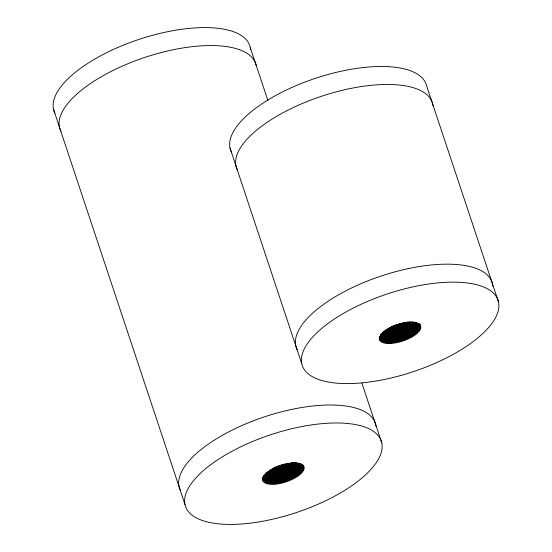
<?xml version="1.0" encoding="UTF-8"?>
<svg xmlns="http://www.w3.org/2000/svg" width="552" height="552" viewBox="0 0 552 552"><rect width="100%" height="100%" fill="white"/><g stroke="black" fill="none" stroke-linecap="round" stroke-linejoin="round"><path stroke-width="0.83" d="M303.331 468.186L303.448 466.978M420.562 325.666L420.327 328.074A21.673 8.604 -18.4 0 1 399.006 341.371A21.673 8.604 -18.4 0 1 379.245 338.617A21.673 8.604 -18.4 0 0 380.176 339.866M498.525 302.02A103.189 40.979 -18.4 0 0 343.454 313.412A103.189 40.979 -18.4 0 0 358.441 383.157A103.189 40.979 -18.4 0 0 498.525 302.02L426.786 86.353A103.189 40.979 -18.4 0 0 314.612 78.598A103.189 40.979 -18.4 0 0 231.46 152.083M250.242 47.465L267.906 100.561M361.933 383.212L381.77 442.849A103.189 40.979 -18.4 0 1 241.686 523.986A103.189 40.979 -18.4 0 1 226.7 454.241A103.189 40.979 -18.4 0 1 381.77 442.849M230.018 148.04L301.758 363.706M53.475 109.151L185.003 504.535M54.917 113.195A103.189 40.979 -18.4 0 1 140.636 38.861A103.189 40.979 -18.4 0 1 250.56 49.611M60.899 131.162A103.189 40.979 -18.4 0 1 144.044 57.677A103.189 40.979 -18.4 0 1 256.218 65.44M180.469 490.604A103.189 40.979 -18.4 0 1 265.326 416.553A103.189 40.979 -18.4 0 1 376.029 426.296M262.717 477.038A21.673 8.604 -18.4 0 0 279.553 482.821A21.673 8.604 -18.4 0 0 303.572 468.903L303.807 466.495A21.673 8.604 -18.4 0 0 303.179 465.122M290.863 463.059A20.431 8.114 -18.4 0 1 296.265 475.645A20.431 8.114 -18.4 0 1 264.498 480.661A20.431 8.114 -18.4 0 1 285.563 463.894M286.336 463.728A20.431 8.114 -18.4 0 1 288.641 463.321M294.809 476.341A21.673 8.604 -18.4 0 1 292.836 477.411M302.075 465.301A20.431 8.114 -18.4 0 1 286.764 479.502A20.431 8.114 -18.4 0 1 263.739 479.205M300.598 463.77A20.431 8.114 -18.4 0 1 301.709 464.743M293.636 462.707A21.673 8.604 -18.4 0 1 270.204 470.953M292.47 462.804A20.431 8.114 -18.4 0 1 269.548 470.414M283.597 467.068A21.673 8.604 -18.4 0 1 281.306 467.882M291.042 462.859A20.431 8.114 -18.4 0 1 271.004 469.586M301.137 464.832A21.673 8.604 -18.4 0 1 284.515 475.596A21.673 8.604 -18.4 0 1 264.367 477.418M300.122 464.798A20.431 8.114 -18.4 0 1 282.872 475.617A20.431 8.114 -18.4 0 1 263.663 476.065M287.488 473.664A21.673 8.604 -18.4 0 1 285.232 474.541M299.881 464.073A20.431 8.114 -18.4 0 1 283.217 474.713A20.431 8.114 -18.4 0 1 263.953 475.651M302.972 467.109A21.673 8.604 -18.4 0 1 285.715 479.191A21.673 8.604 -18.4 0 1 264.153 480.399M301.965 464.832A20.431 8.114 -18.4 0 1 285.632 478.701A20.431 8.114 -18.4 0 1 263.38 478.129M287.944 477.563A21.673 8.604 -18.4 0 1 284.128 478.915M282.583 479.371A21.673 8.604 -18.4 0 1 280.25 479.971M301.847 465.439A20.431 8.114 -18.4 0 1 284.611 478.246A20.431 8.114 -18.4 0 1 263.511 477.97M288.972 463.404A21.673 8.604 -18.4 0 1 272.509 468.834M288.096 463.266A20.431 8.114 -18.4 0 1 273.633 468.124M283.514 464.542A20.431 8.114 -18.4 0 1 275.703 466.957M299.557 464.404A21.673 8.604 -18.4 0 1 263.773 475.624M299.156 463.583A20.431 8.114 -18.4 0 1 284.032 473.236A20.431 8.114 -18.4 0 1 265.574 475.306M299.315 463.687A21.673 8.604 -18.4 0 1 296.41 466.468M291.125 469.869A21.673 8.604 -18.4 0 1 289.752 470.573M298.48 463.459A20.431 8.114 -18.4 0 1 265.333 474.589M302.379 465.308A21.673 8.604 -18.4 0 1 285.115 477.39A21.673 8.604 -18.4 0 1 263.559 478.598M301.489 464.363A20.431 8.114 -18.4 0 1 285.805 476.624A20.431 8.114 -18.4 0 1 264.256 477.859M290.945 474.168A21.673 8.604 -18.4 0 1 288.813 475.155M301.116 464.363A20.431 8.114 -18.4 0 1 284.791 476.183A20.431 8.114 -18.4 0 1 264.022 477.142M295.451 463.59A21.673 8.604 -18.4 0 1 266.933 472.802M295.437 462.762A20.431 8.114 -18.4 0 1 267.768 472.201M293.381 463.487A20.431 8.114 -18.4 0 1 268.293 471.511M298.473 463.156A21.673 8.604 -18.4 0 1 265.243 474.341M297.066 463.59A20.431 8.114 -18.4 0 1 265.74 473.685M296.824 462.873A20.431 8.114 -18.4 0 1 266.333 473.105M237.436 170.057A103.189 40.979 -18.4 0 1 322.299 96A103.189 40.979 -18.4 0 1 433.003 105.749M297.224 349.775A103.189 40.979 -18.4 0 1 382.936 275.441A103.189 40.979 -18.4 0 1 492.867 286.198M419.389 323.7A21.673 8.604 -18.4 0 1 420.327 324.955M406.155 322.389A20.431 8.114 -18.4 0 1 417.588 330.889A20.431 8.114 -18.4 0 1 389.581 342.185A20.431 8.114 -18.4 0 1 384.592 331.083M385.841 330.124A20.431 8.114 -18.4 0 1 388.843 328.198M389.498 327.826A20.431 8.114 -18.4 0 1 392.293 326.425M393.762 325.783A20.431 8.114 -18.4 0 1 397.606 324.355M398.385 324.107A20.431 8.114 -18.4 0 1 404.637 322.616M417.45 331.152A21.673 8.604 -18.4 0 1 415.559 332.822M406.769 337.914A21.673 8.604 -18.4 0 1 401.483 339.88M417.967 323.396A20.431 8.114 -18.4 0 1 402.746 338.949A20.431 8.114 -18.4 0 1 380.128 336.437M409.736 322.327A21.673 8.604 -18.4 0 1 385.358 330.206M409.225 321.975A20.431 8.114 -18.4 0 1 386.303 329.585M407.804 322.03A20.431 8.114 -18.4 0 1 388.484 328.688M418.257 323.334A21.673 8.604 -18.4 0 1 401.946 334.533A21.673 8.604 -18.4 0 1 381.121 336.589M416.877 323.962A20.431 8.114 -18.4 0 1 399.627 334.788A20.431 8.114 -18.4 0 1 380.418 335.236M416.636 323.244A20.431 8.114 -18.4 0 1 399.972 333.884A20.431 8.114 -18.4 0 1 380.714 334.822M419.451 326.929A21.673 8.604 -18.4 0 1 401.801 338.583A21.673 8.604 -18.4 0 1 380.914 339.563M418.726 323.996A20.431 8.114 -18.4 0 1 402.387 337.865A20.431 8.114 -18.4 0 1 380.135 337.3M413.082 332.394A21.673 8.604 -18.4 0 1 411.695 333.284M410.329 334.077A21.673 8.604 -18.4 0 1 407.597 335.471M418.602 324.61A20.431 8.114 -18.4 0 1 400.579 337.658A20.431 8.114 -18.4 0 1 379.893 336.575M405.727 322.568A21.673 8.604 -18.4 0 1 389.263 328.005M404.161 322.796A20.431 8.114 -18.4 0 1 390.388 327.295M401.021 323.403A20.431 8.114 -18.4 0 1 392.465 326.122M416.311 323.575A21.673 8.604 -18.4 0 1 381.17 334.988M415.911 322.754A20.431 8.114 -18.4 0 1 399.62 332.801A20.431 8.114 -18.4 0 1 380.956 334.022M404.374 330.724A21.673 8.604 -18.4 0 1 399.089 332.69M415.677 322.037A20.431 8.114 -18.4 0 1 400.552 331.69A20.431 8.114 -18.4 0 1 382.087 333.76M418.858 325.128A21.673 8.604 -18.4 0 1 400.524 337.003A21.673 8.604 -18.4 0 1 379.721 337.396M418.243 323.534A20.431 8.114 -18.4 0 1 402.56 335.795A20.431 8.114 -18.4 0 1 381.018 337.03M404.844 334.629A21.673 8.604 -18.4 0 1 401.049 336.037M397.964 336.955A21.673 8.604 -18.4 0 1 395.639 337.513M417.871 323.527A20.431 8.114 -18.4 0 1 401.552 335.354A20.431 8.114 -18.4 0 1 380.776 336.313M412.206 322.761A21.673 8.604 -18.4 0 1 382.991 331.918M412.199 321.933A20.431 8.114 -18.4 0 1 384.523 331.373M407.341 325.087A21.673 8.604 -18.4 0 1 405.313 326.149M402.449 327.44A21.673 8.604 -18.4 0 1 398.661 328.854M410.143 322.658A20.431 8.114 -18.4 0 1 385.048 330.676M415.235 322.327A21.673 8.604 -18.4 0 1 381.266 333.367M413.821 322.761A20.431 8.114 -18.4 0 1 382.501 332.856M413.579 322.044A20.431 8.114 -18.4 0 1 383.088 332.276M274.627 484.256A21.673 8.604 -18.4 0 0 304.048 467.213A21.673 8.604 -18.4 0 0 271.48 469.607A21.673 8.604 -18.4 0 0 274.627 484.256M391.382 343.427A21.673 8.604 -18.4 0 0 420.803 326.384A21.673 8.604 -18.4 0 0 388.235 328.778A21.673 8.604 -18.4 0 0 391.382 343.427"/></g></svg>
